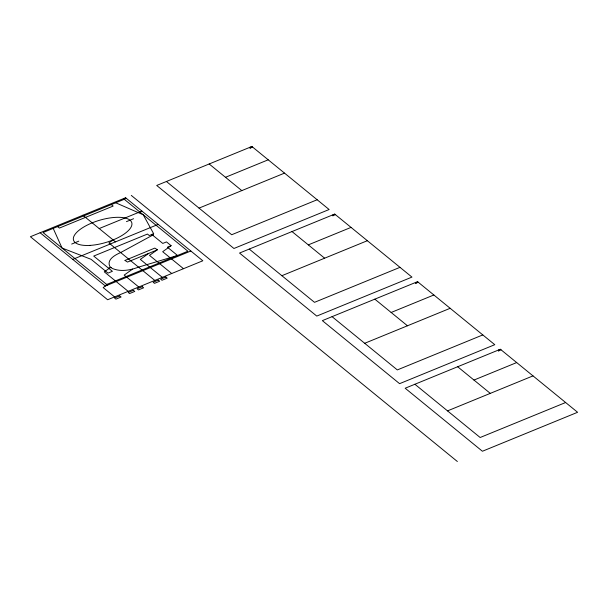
<?xml version="1.0" encoding="UTF-8"?>
<svg xmlns="http://www.w3.org/2000/svg" width="608" height="608" viewBox="0 0 608 608"><rect width="100%" height="100%" fill="white"/><g stroke="black" fill="none" stroke-linecap="round" stroke-linejoin="round"><path stroke-width="0.91" d="M125.005 260.406L154.789 248.102L157.274 249.683M157.305 249.774L149.492 255.368L171.722 273.509M113.088 239.932L108.878 242.942L154.82 280.432M151.453 234.764L152.213 234.224M152.274 235.425L153.026 234.886M109.82 267.9L104.295 271.852L128.174 291.338M148.747 253.376L140.326 259.396L162.336 277.354M106.172 284.795L106.924 284.255M106.955 284.863L103.17 287.569L114.6 296.902M106.985 285.464L107.745 284.924M132.597 269.078L124.184 275.097L138.768 286.999M151.833 234.49L162.784 243.428L166.486 241.908L171.106 245.678L162.686 251.704L183.502 268.69M152.646 235.159L120.635 252.563C115.566 254.76 106.818 259.274 109.6 266.038A32.482 12.327 -16.7 0 0 112.852 268.69C121.098 271.951 130.469 270.188 138.51 267.148L177.536 255.466L167.405 247.198L171.106 245.678M99.188 228.555L141.907 211.067M225.492 177.293L268.212 159.805M71.676 244.066L78.797 241.148M126.464 221.639L133.585 218.72M72.74 259.38L158.217 224.382M199.044 208.111L284.521 173.12M151.886 235.471L153.414 234.848M108.748 268.341L110.884 267.467M157.016 249.987L127.52 262.063L125.035 260.482M190.851 251.013L105.374 286.011L40.113 232.75M317.156 199.751L231.678 234.741L166.417 181.488M308.317 244.88L351.036 227.392M281.869 275.705L367.346 240.707M399.98 267.338L314.503 302.336L249.242 249.075M391.142 312.474L433.861 294.986M364.694 343.292L450.171 308.294M482.805 334.924L397.328 369.922L332.067 316.662M473.966 380.061L516.686 362.573M447.526 410.879L533.003 375.888M565.63 402.519L480.153 437.509L414.892 384.256M250.108 147.22L250.906 147.159L249.964 148.268L252.571 147.045M123.804 198.482L124.602 198.428L123.66 199.53L126.266 198.307M332.933 214.806L333.731 214.753L332.789 215.855L335.396 214.632M415.758 282.401L416.556 282.34L415.614 283.442L418.22 282.226M498.59 349.988L499.381 349.927L498.438 351.036L501.045 349.813M110.458 267.421L111.317 267.512M108.323 268.295L109.174 268.386M115.725 202.791L143.23 214.768L153.657 233.746L149.272 235.539L147.455 234.057L93.708 256.067L112.396 271.32L108.011 273.114L91.139 259.342L62.031 248.018L53.208 228.388M209.175 163.978L241.809 190.608M292 231.564L324.634 258.195M374.832 299.159L407.459 325.782M457.657 366.746L490.284 393.376M131.29 195.419L457.36 461.51M111.34 204.584L113.156 206.066L59.409 228.076L57.593 226.594M82.87 215.24L115.505 241.87M106.552 284.529L107.365 285.19M125.59 197.752L30.4 236.725L107.631 299.752L202.821 260.779L125.59 197.752M251.894 146.49L156.704 185.463L233.936 248.482L329.126 209.517L251.894 146.49M124.268 199.295L43.062 232.545L106.696 284.468L187.902 251.226L124.268 199.295M119.746 295.921L114.555 298.042L115.908 299.144L121.091 297.023L119.746 295.921M133.403 290.328L128.212 292.456L129.565 293.558L134.756 291.43L133.403 290.328M142.287 286.695L137.096 288.815L138.449 289.917L143.632 287.797L142.287 286.695M158.338 280.121L153.148 282.241L154.5 283.343L159.691 281.223L158.338 280.121M165.847 277.043L160.664 279.171L162.009 280.273L167.2 278.145L165.847 277.043M334.719 214.077L239.529 253.05L316.76 316.076L411.95 277.104L334.719 214.077M417.544 281.671L322.354 320.636L399.585 383.663L494.775 344.69L417.544 281.671M500.369 349.258L405.179 388.231L482.41 451.25L577.6 412.285L500.369 349.258M90.022 245.396A30.415 11.544 -16.7 0 0 131.86 223.037A30.415 11.544 -16.7 0 0 86.009 225.743A30.415 11.544 -16.7 0 0 90.022 245.396"/></g></svg>
